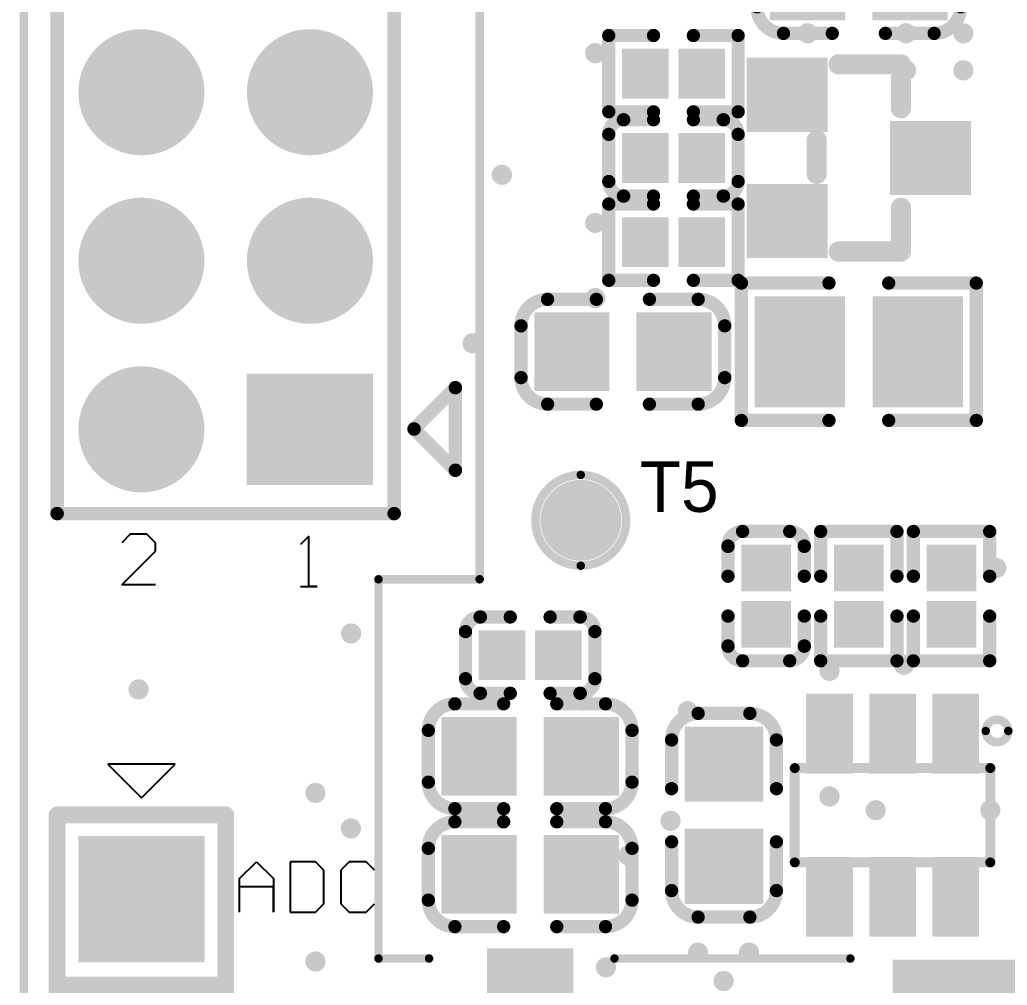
# Model space of a CAD drawing. Header units: millimetres. Extents: x 1205 to 1330, y 770 to 864.
# Drawn here: x 1207.52 to 1222.4, y 791.95 to 806.5 of the extents above; entities that cross this region are included whole.
import ezdxf

# ---------------------------------------------------------------- set-up
doc = ezdxf.new("R2010")
doc.units = ezdxf.units.MM
for name, color, linetype in [('Mechanical1', 6, 'Continuous'), ('PadHoleLayer', 156, 'Continuous'), ('TopOverlay', 2, 'Continuous'), ('TopPaste', 8, 'Continuous'), ('TopSolder', 216, 'Continuous'), ('ViaHoleLayer', 16, 'Continuous')]:
    doc.layers.add(name, color=color, linetype=linetype)

# ---------------------------------------------------------------- blocks, each defined once
blk = doc.blocks.new('HDR_TH_4P_P2_54_V_M_16')
at = {"layer": 'PadHoleLayer', "const_width": 0.55}
for points in [[(-4.085, 0, 1), (-3.535, 0, 1)], [(-1.545, 0, 1), (-0.995, 0, 1)], [(0.995, 0, 1), (1.545, 0, 1)], [(3.535, 0, 1), (4.085, 0, 1)]]:
    blk.add_lwpolyline(points, format="xyb", close=True, dxfattribs=at)
at = {"layer": 'TopOverlay'}
for p, q in [((-5.334, 0), (-5.842, 0.508)), ((-5.842, 0.508), (-5.842, -0.508)), ((-5.842, -0.508), (-5.334, 0))]:
    blk.add_line(p, q, dxfattribs=at)
at = {"layer": 'TopOverlay', "const_width": 0.254}
for points in [[(-5.08, -1.27), (-5.08, 1.27)], [(-2.516, 1.27), (-5.08, 1.27)], [(5.08, 1.27), (-2.516, 1.27)], [(-2.516, -1.27), (-2.516, 1.27)], [(5.08, -1.27), (5.08, 1.27)], [(5.08, -1.27), (-5.08, -1.27)]]:
    blk.add_lwpolyline(points, dxfattribs=at)
at = {"layer": 'TopOverlay', "const_width": 0.127}
for points in [[(-5.144, 1.27, 1), (-5.016, 1.27, 1)], [(-5.144, 1.27, 1), (-5.016, 1.27, 1)], [(-2.58, 1.27, 1), (-2.453, 1.27, 1)], [(-2.58, 1.27, 1), (-2.453, 1.27, 1)], [(-2.58, 1.27, 1), (-2.453, 1.27, 1)], [(5.016, 1.27, 1), (5.144, 1.27, 1)], [(5.016, 1.27, 1), (5.144, 1.27, 1)], [(-5.144, -1.27, 1), (-5.016, -1.27, 1)], [(-5.144, -1.27, 1), (-5.016, -1.27, 1)], [(-2.58, -1.27, 1), (-2.453, -1.27, 1)], [(5.016, -1.27, 1), (5.144, -1.27, 1)], [(5.016, -1.27, 1), (5.144, -1.27, 1)]]:
    blk.add_lwpolyline(points, format="xyb", close=True, dxfattribs=at)
at = {"layer": 'TopSolder', "const_width": 0.952}
for points in [[(-1.746, 0, 1), (-0.794, 0, 1)], [(0.794, 0, 1), (1.746, 0, 1)], [(3.334, 0, 1), (4.286, 0, 1)]]:
    blk.add_lwpolyline(points, format="xyb", close=True, dxfattribs=at)
at = {"layer": 'TopSolder'}
blk.add_solid([(-4.762, -0.952), (-2.858, -0.952), (-4.762, 0.952), (-2.858, 0.952)], dxfattribs=at)
blk = doc.blocks.new('0603_C_149')
at = {"layer": 'TopOverlay', "const_width": 0.2}
for points in [[(-1.535, 0.39, -0.414213), (-1.135, 0.79)], [(1.135, 0.79, -0.414213), (1.535, 0.39)], [(-1.135, -0.79, -0.414213), (-1.535, -0.39)], [(1.535, -0.39, -0.414213), (1.135, -0.79)]]:
    blk.add_lwpolyline(points, format="xyb", dxfattribs=at)
for points in [[(-1.135, 0.79), (-0.4, 0.79)], [(0.4, 0.79), (1.135, 0.79)], [(-1.535, -0.39), (-1.535, 0.39)], [(1.535, -0.39), (1.535, 0.39)], [(-1.135, -0.79), (-0.4, -0.79)], [(0.4, -0.79), (1.135, -0.79)]]:
    blk.add_lwpolyline(points, dxfattribs=at)
at = {"layer": 'TopOverlay', "const_width": 0.1}
for points in [[(-1.185, 0.79, 1), (-1.085, 0.79, 1)], [(-1.185, 0.79, 1), (-1.085, 0.79, 1)], [(-0.45, 0.79, 1), (-0.35, 0.79, 1)], [(0.35, 0.79, 1), (0.45, 0.79, 1)], [(1.085, 0.79, 1), (1.185, 0.79, 1)], [(1.085, 0.79, 1), (1.185, 0.79, 1)], [(-1.585, 0.39, 1), (-1.485, 0.39, 1)], [(-1.585, 0.39, 1), (-1.485, 0.39, 1)], [(1.485, 0.39, 1), (1.585, 0.39, 1)], [(1.485, 0.39, 1), (1.585, 0.39, 1)], [(-1.585, -0.39, 1), (-1.485, -0.39, 1)], [(-1.585, -0.39, 1), (-1.485, -0.39, 1)], [(1.485, -0.39, 1), (1.585, -0.39, 1)], [(1.485, -0.39, 1), (1.585, -0.39, 1)], [(-1.185, -0.79, 1), (-1.085, -0.79, 1)], [(-1.185, -0.79, 1), (-1.085, -0.79, 1)], [(-0.45, -0.79, 1), (-0.35, -0.79, 1)], [(0.35, -0.79, 1), (0.45, -0.79, 1)], [(1.085, -0.79, 1), (1.185, -0.79, 1)], [(1.085, -0.79, 1), (1.185, -0.79, 1)]]:
    blk.add_lwpolyline(points, format="xyb", close=True, dxfattribs=at)
at = {"layer": 'TopPaste'}
for points in [[(-1.235, -0.49), (-0.305, -0.49), (-1.235, 0.49), (-0.305, 0.49)], [(0.305, -0.49), (1.235, -0.49), (0.305, 0.49), (1.235, 0.49)]]:
    blk.add_solid(points, dxfattribs=at)
at = {"layer": 'TopSolder'}
for points in [[(-1.337, -0.592), (-0.203, -0.592), (-1.337, 0.592), (-0.203, 0.592)], [(0.203, -0.592), (1.337, -0.592), (0.203, 0.592), (1.337, 0.592)]]:
    blk.add_solid(points, dxfattribs=at)
blk = doc.blocks.new('0402_C_150')
at = {"layer": 'TopOverlay', "const_width": 0.2}
for points in [[(-0.975, 0.355, -0.414214), (-0.755, 0.575)], [(0.755, 0.575, -0.414214), (0.975, 0.355)], [(-0.755, -0.575, -0.414214), (-0.975, -0.355)], [(0.975, -0.355, -0.414214), (0.755, -0.575)]]:
    blk.add_lwpolyline(points, format="xyb", dxfattribs=at)
at = {"layer": 'TopOverlay', "const_width": 0.1}
for points in [[(-0.805, 0.575, 1), (-0.705, 0.575, 1)], [(-0.8, 0.575, 1), (-0.7, 0.575, 1)], [(-0.35, 0.575, 1), (-0.25, 0.575, 1)], [(0.25, 0.575, 1), (0.35, 0.575, 1)], [(0.7, 0.575, 1), (0.8, 0.575, 1)], [(0.705, 0.575, 1), (0.805, 0.575, 1)], [(-1.025, 0.355, 1), (-0.925, 0.355, 1)], [(-1.025, 0.355, 1), (-0.925, 0.355, 1)], [(0.925, 0.355, 1), (1.025, 0.355, 1)], [(0.925, 0.355, 1), (1.025, 0.355, 1)], [(-1.025, -0.355, 1), (-0.925, -0.355, 1)], [(-1.025, -0.355, 1), (-0.925, -0.355, 1)], [(0.925, -0.355, 1), (1.025, -0.355, 1)], [(0.925, -0.355, 1), (1.025, -0.355, 1)], [(-0.805, -0.575, 1), (-0.705, -0.575, 1)], [(-0.8, -0.575, 1), (-0.7, -0.575, 1)], [(-0.35, -0.575, 1), (-0.25, -0.575, 1)], [(0.25, -0.575, 1), (0.35, -0.575, 1)], [(0.7, -0.575, 1), (0.8, -0.575, 1)], [(0.705, -0.575, 1), (0.805, -0.575, 1)]]:
    blk.add_lwpolyline(points, format="xyb", close=True, dxfattribs=at)
at = {"layer": 'TopOverlay', "const_width": 0.2}
for points in [[(-0.3, 0.575), (-0.75, 0.575)], [(0.75, 0.575), (0.3, 0.575)], [(-0.975, 0.355), (-0.975, -0.355)], [(0.975, 0.355), (0.975, -0.355)], [(-0.3, -0.575), (-0.75, -0.575)], [(0.75, -0.575), (0.3, -0.575)]]:
    blk.add_lwpolyline(points, dxfattribs=at)
at = {"layer": 'TopPaste'}
for points in [[(-0.725, -0.325), (-0.125, -0.325), (-0.725, 0.325), (-0.125, 0.325)], [(0.125, -0.325), (0.725, -0.325), (0.125, 0.325), (0.725, 0.325)]]:
    blk.add_solid(points, dxfattribs=at)
at = {"layer": 'TopSolder'}
for points in [[(-0.776, -0.376), (-0.074, -0.376), (-0.776, 0.376), (-0.074, 0.376)], [(0.074, -0.376), (0.776, -0.376), (0.074, 0.376), (0.776, 0.376)]]:
    blk.add_solid(points, dxfattribs=at)
blk = doc.blocks.new('0603_C_151')
at = {"layer": 'TopOverlay', "const_width": 0.2}
for points in [[(-1.535, 0.39, -0.414213), (-1.135, 0.79)], [(1.135, 0.79, -0.414213), (1.535, 0.39)], [(-1.135, -0.79, -0.414213), (-1.535, -0.39)], [(1.535, -0.39, -0.414213), (1.135, -0.79)]]:
    blk.add_lwpolyline(points, format="xyb", dxfattribs=at)
for points in [[(-1.135, 0.79), (-0.4, 0.79)], [(0.4, 0.79), (1.135, 0.79)], [(-1.535, -0.39), (-1.535, 0.39)], [(1.535, -0.39), (1.535, 0.39)], [(-1.135, -0.79), (-0.4, -0.79)], [(0.4, -0.79), (1.135, -0.79)]]:
    blk.add_lwpolyline(points, dxfattribs=at)
at = {"layer": 'TopOverlay', "const_width": 0.1}
for points in [[(-1.185, 0.79, 1), (-1.085, 0.79, 1)], [(-1.185, 0.79, 1), (-1.085, 0.79, 1)], [(-0.45, 0.79, 1), (-0.35, 0.79, 1)], [(0.35, 0.79, 1), (0.45, 0.79, 1)], [(1.085, 0.79, 1), (1.185, 0.79, 1)], [(1.085, 0.79, 1), (1.185, 0.79, 1)], [(-1.585, 0.39, 1), (-1.485, 0.39, 1)], [(-1.585, 0.39, 1), (-1.485, 0.39, 1)], [(1.485, 0.39, 1), (1.585, 0.39, 1)], [(1.485, 0.39, 1), (1.585, 0.39, 1)], [(-1.585, -0.39, 1), (-1.485, -0.39, 1)], [(-1.585, -0.39, 1), (-1.485, -0.39, 1)], [(1.485, -0.39, 1), (1.585, -0.39, 1)], [(1.485, -0.39, 1), (1.585, -0.39, 1)], [(-1.185, -0.79, 1), (-1.085, -0.79, 1)], [(-1.185, -0.79, 1), (-1.085, -0.79, 1)], [(-0.45, -0.79, 1), (-0.35, -0.79, 1)], [(0.35, -0.79, 1), (0.45, -0.79, 1)], [(1.085, -0.79, 1), (1.185, -0.79, 1)], [(1.085, -0.79, 1), (1.185, -0.79, 1)]]:
    blk.add_lwpolyline(points, format="xyb", close=True, dxfattribs=at)
at = {"layer": 'TopPaste'}
for points in [[(-1.235, -0.49), (-0.305, -0.49), (-1.235, 0.49), (-0.305, 0.49)], [(0.305, -0.49), (1.235, -0.49), (0.305, 0.49), (1.235, 0.49)]]:
    blk.add_solid(points, dxfattribs=at)
at = {"layer": 'TopSolder'}
for points in [[(-1.337, -0.592), (-0.203, -0.592), (-1.337, 0.592), (-0.203, 0.592)], [(0.203, -0.592), (1.337, -0.592), (0.203, 0.592), (1.337, 0.592)]]:
    blk.add_solid(points, dxfattribs=at)
blk = doc.blocks.new('0603_C_154')
at = {"layer": 'TopOverlay', "const_width": 0.2}
for points in [[(-1.535, 0.39, -0.414213), (-1.135, 0.79)], [(1.135, 0.79, -0.414213), (1.535, 0.39)], [(-1.135, -0.79, -0.414213), (-1.535, -0.39)], [(1.535, -0.39, -0.414213), (1.135, -0.79)]]:
    blk.add_lwpolyline(points, format="xyb", dxfattribs=at)
for points in [[(-0.4, 0.79), (-1.135, 0.79)], [(1.135, 0.79), (0.4, 0.79)], [(-1.535, -0.39), (-1.535, 0.39)], [(1.535, -0.39), (1.535, 0.39)], [(-0.4, -0.79), (-1.135, -0.79)], [(1.135, -0.79), (0.4, -0.79)]]:
    blk.add_lwpolyline(points, dxfattribs=at)
at = {"layer": 'TopOverlay', "const_width": 0.1}
for points in [[(-1.185, 0.79, 1), (-1.085, 0.79, 1)], [(-1.185, 0.79, 1), (-1.085, 0.79, 1)], [(-0.45, 0.79, 1), (-0.35, 0.79, 1)], [(0.35, 0.79, 1), (0.45, 0.79, 1)], [(1.085, 0.79, 1), (1.185, 0.79, 1)], [(1.085, 0.79, 1), (1.185, 0.79, 1)], [(-1.585, 0.39, 1), (-1.485, 0.39, 1)], [(-1.585, 0.39, 1), (-1.485, 0.39, 1)], [(1.485, 0.39, 1), (1.585, 0.39, 1)], [(1.485, 0.39, 1), (1.585, 0.39, 1)], [(-1.585, -0.39, 1), (-1.485, -0.39, 1)], [(-1.585, -0.39, 1), (-1.485, -0.39, 1)], [(1.485, -0.39, 1), (1.585, -0.39, 1)], [(1.485, -0.39, 1), (1.585, -0.39, 1)], [(-1.185, -0.79, 1), (-1.085, -0.79, 1)], [(-1.185, -0.79, 1), (-1.085, -0.79, 1)], [(-0.45, -0.79, 1), (-0.35, -0.79, 1)], [(0.35, -0.79, 1), (0.45, -0.79, 1)], [(1.085, -0.79, 1), (1.185, -0.79, 1)], [(1.085, -0.79, 1), (1.185, -0.79, 1)]]:
    blk.add_lwpolyline(points, format="xyb", close=True, dxfattribs=at)
at = {"layer": 'TopPaste'}
for points in [[(-1.235, -0.49), (-0.305, -0.49), (-1.235, 0.49), (-0.305, 0.49)], [(0.305, -0.49), (1.235, -0.49), (0.305, 0.49), (1.235, 0.49)]]:
    blk.add_solid(points, dxfattribs=at)
at = {"layer": 'TopSolder'}
for points in [[(-1.337, -0.592), (-0.203, -0.592), (-1.337, 0.592), (-0.203, 0.592)], [(0.203, -0.592), (1.337, -0.592), (0.203, 0.592), (1.337, 0.592)]]:
    blk.add_solid(points, dxfattribs=at)
blk = doc.blocks.new('0402_C_155')
at = {"layer": 'TopOverlay', "const_width": 0.2}
for points in [[(-0.975, 0.355, -0.414214), (-0.755, 0.575)], [(0.755, 0.575, -0.414214), (0.975, 0.355)], [(-0.755, -0.575, -0.414214), (-0.975, -0.355)], [(0.975, -0.355, -0.414214), (0.755, -0.575)]]:
    blk.add_lwpolyline(points, format="xyb", dxfattribs=at)
at = {"layer": 'TopOverlay', "const_width": 0.1}
for points in [[(-0.805, 0.575, 1), (-0.705, 0.575, 1)], [(-0.8, 0.575, 1), (-0.7, 0.575, 1)], [(-0.35, 0.575, 1), (-0.25, 0.575, 1)], [(0.25, 0.575, 1), (0.35, 0.575, 1)], [(0.7, 0.575, 1), (0.8, 0.575, 1)], [(0.705, 0.575, 1), (0.805, 0.575, 1)], [(-1.025, 0.355, 1), (-0.925, 0.355, 1)], [(-1.025, 0.355, 1), (-0.925, 0.355, 1)], [(0.925, 0.355, 1), (1.025, 0.355, 1)], [(0.925, 0.355, 1), (1.025, 0.355, 1)], [(-1.025, -0.355, 1), (-0.925, -0.355, 1)], [(-1.025, -0.355, 1), (-0.925, -0.355, 1)], [(0.925, -0.355, 1), (1.025, -0.355, 1)], [(0.925, -0.355, 1), (1.025, -0.355, 1)], [(-0.805, -0.575, 1), (-0.705, -0.575, 1)], [(-0.8, -0.575, 1), (-0.7, -0.575, 1)], [(-0.35, -0.575, 1), (-0.25, -0.575, 1)], [(0.25, -0.575, 1), (0.35, -0.575, 1)], [(0.7, -0.575, 1), (0.8, -0.575, 1)], [(0.705, -0.575, 1), (0.805, -0.575, 1)]]:
    blk.add_lwpolyline(points, format="xyb", close=True, dxfattribs=at)
at = {"layer": 'TopOverlay', "const_width": 0.2}
for points in [[(-0.75, 0.575), (-0.3, 0.575)], [(0.3, 0.575), (0.75, 0.575)], [(-0.975, 0.355), (-0.975, -0.355)], [(0.975, 0.355), (0.975, -0.355)], [(-0.3, -0.575), (-0.75, -0.575)], [(0.3, -0.575), (0.75, -0.575)]]:
    blk.add_lwpolyline(points, dxfattribs=at)
at = {"layer": 'TopPaste'}
for points in [[(-0.725, -0.325), (-0.125, -0.325), (-0.725, 0.325), (-0.125, 0.325)], [(0.125, -0.325), (0.725, -0.325), (0.125, 0.325), (0.725, 0.325)]]:
    blk.add_solid(points, dxfattribs=at)
at = {"layer": 'TopSolder'}
for points in [[(-0.776, -0.376), (-0.074, -0.376), (-0.776, 0.376), (-0.074, 0.376)], [(0.074, -0.376), (0.776, -0.376), (0.074, 0.376), (0.776, 0.376)]]:
    blk.add_solid(points, dxfattribs=at)
blk = doc.blocks.new('SMD_D6_3_L7_7___156')
at = {"layer": 'TopOverlay'}
for p, q in [((-2.607, -0.858), (-2.805, -0.858)), ((-2.805, -0.858), (-2.805, -2.178)), ((-2.607, -2.178), (-2.607, -0.858)), ((-2.31, -1.419), (-3.102, -1.419)), ((-3.102, -1.419), (-3.102, -1.617)), ((-2.31, -1.617), (-2.31, -1.419)), ((2.31, -1.419), (3.102, -1.419)), ((2.31, -1.617), (2.31, -1.419)), ((3.102, -1.419), (3.102, -1.617)), ((-3.102, -1.617), (-2.31, -1.617)), ((3.102, -1.617), (2.31, -1.617)), ((-2.805, -2.178), (-2.607, -2.178))]:
    blk.add_line(p, q, dxfattribs=at)
at = {"layer": 'TopOverlay', "const_width": 0.152}
for points in [[(-1.98, 3.376), (-3.376, 1.98)], [(-1.98, 3.376), (3.376, 3.376)], [(3.376, 3.376), (3.369, 0.708)], [(-3.376, 1.98), (-3.376, 0.686)], [(-3.362, -0.686), (-3.376, -1.981)], [(3.356, -0.739), (3.376, -3.376)], [(-3.376, -1.981), (-1.981, -3.376)], [(-1.981, -3.376), (3.376, -3.376)]]:
    blk.add_lwpolyline(points, dxfattribs=at)
at = {"layer": 'TopOverlay', "const_width": 0.0762}
for points in [[(-2.018, 3.376, 1), (-1.942, 3.376, 1)], [(-2.018, 3.376, 1), (-1.942, 3.376, 1)], [(3.338, 3.376, 1), (3.414, 3.376, 1)], [(3.338, 3.376, 1), (3.414, 3.376, 1)], [(-3.414, 1.98, 1), (-3.338, 1.98, 1)], [(-3.414, 1.98, 1), (-3.338, 1.98, 1)], [(-3.414, 0.686, 1), (-3.338, 0.686, 1)], [(3.331, 0.708, 1), (3.408, 0.708, 1)], [(-3.4, -0.686, 1), (-3.324, -0.686, 1)], [(3.317, -0.739, 1), (3.394, -0.739, 1)], [(-3.414, -1.981, 1), (-3.338, -1.981, 1)], [(-3.414, -1.981, 1), (-3.338, -1.981, 1)], [(-2.019, -3.376, 1), (-1.943, -3.376, 1)], [(-2.019, -3.376, 1), (-1.943, -3.376, 1)], [(3.338, -3.376, 1), (3.414, -3.376, 1)], [(3.338, -3.376, 1), (3.414, -3.376, 1)]]:
    blk.add_lwpolyline(points, format="xyb", close=True, dxfattribs=at)
at = {"layer": 'TopPaste'}
for points in [[(-4.42, -0.6), (-0.92, -0.6), (-4.42, 0.6), (-0.92, 0.6)], [(0.92, -0.6), (4.42, -0.6), (0.92, 0.6), (4.42, 0.6)]]:
    blk.add_solid(points, dxfattribs=at)
at = {"layer": 'TopSolder'}
for points in [[(-4.471, -0.651), (-0.869, -0.651), (-4.471, 0.651), (-0.869, 0.651)], [(0.869, -0.651), (4.471, -0.651), (0.869, 0.651), (4.471, 0.651)]]:
    blk.add_solid(points, dxfattribs=at)
blk = doc.blocks.new('0603_C_157')
at = {"layer": 'TopOverlay', "const_width": 0.2}
for points in [[(-1.535, 0.39, -0.414213), (-1.135, 0.79)], [(1.135, 0.79, -0.414213), (1.535, 0.39)], [(-1.135, -0.79, -0.414213), (-1.535, -0.39)], [(1.535, -0.39, -0.414213), (1.135, -0.79)]]:
    blk.add_lwpolyline(points, format="xyb", dxfattribs=at)
for points in [[(-0.4, 0.79), (-1.135, 0.79)], [(1.135, 0.79), (0.4, 0.79)], [(-1.535, 0.39), (-1.535, -0.39)], [(1.535, 0.39), (1.535, -0.39)], [(-0.4, -0.79), (-1.135, -0.79)], [(1.135, -0.79), (0.4, -0.79)]]:
    blk.add_lwpolyline(points, dxfattribs=at)
at = {"layer": 'TopOverlay', "const_width": 0.1}
for points in [[(-1.185, 0.79, 1), (-1.085, 0.79, 1)], [(-1.185, 0.79, 1), (-1.085, 0.79, 1)], [(-0.45, 0.79, 1), (-0.35, 0.79, 1)], [(0.35, 0.79, 1), (0.45, 0.79, 1)], [(1.085, 0.79, 1), (1.185, 0.79, 1)], [(1.085, 0.79, 1), (1.185, 0.79, 1)], [(-1.585, 0.39, 1), (-1.485, 0.39, 1)], [(-1.585, 0.39, 1), (-1.485, 0.39, 1)], [(1.485, 0.39, 1), (1.585, 0.39, 1)], [(1.485, 0.39, 1), (1.585, 0.39, 1)], [(-1.585, -0.39, 1), (-1.485, -0.39, 1)], [(-1.585, -0.39, 1), (-1.485, -0.39, 1)], [(1.485, -0.39, 1), (1.585, -0.39, 1)], [(1.485, -0.39, 1), (1.585, -0.39, 1)], [(-1.185, -0.79, 1), (-1.085, -0.79, 1)], [(-1.185, -0.79, 1), (-1.085, -0.79, 1)], [(-0.45, -0.79, 1), (-0.35, -0.79, 1)], [(0.35, -0.79, 1), (0.45, -0.79, 1)], [(1.085, -0.79, 1), (1.185, -0.79, 1)], [(1.085, -0.79, 1), (1.185, -0.79, 1)]]:
    blk.add_lwpolyline(points, format="xyb", close=True, dxfattribs=at)
at = {"layer": 'TopPaste'}
for points in [[(-1.235, -0.49), (-0.305, -0.49), (-1.235, 0.49), (-0.305, 0.49)], [(0.305, -0.49), (1.235, -0.49), (0.305, 0.49), (1.235, 0.49)]]:
    blk.add_solid(points, dxfattribs=at)
at = {"layer": 'TopSolder'}
for points in [[(-1.337, -0.592), (-0.203, -0.592), (-1.337, 0.592), (-0.203, 0.592)], [(0.203, -0.592), (1.337, -0.592), (0.203, 0.592), (1.337, 0.592)]]:
    blk.add_solid(points, dxfattribs=at)
blk = doc.blocks.new('0603_C_158')
at = {"layer": 'TopOverlay', "const_width": 0.2}
for points in [[(-1.535, 0.39, -0.414213), (-1.135, 0.79)], [(1.135, 0.79, -0.414213), (1.535, 0.39)], [(-1.135, -0.79, -0.414213), (-1.535, -0.39)], [(1.535, -0.39, -0.414213), (1.135, -0.79)]]:
    blk.add_lwpolyline(points, format="xyb", dxfattribs=at)
for points in [[(-0.4, 0.79), (-1.135, 0.79)], [(1.135, 0.79), (0.4, 0.79)], [(-1.535, 0.39), (-1.535, -0.39)], [(1.535, 0.39), (1.535, -0.39)], [(-0.4, -0.79), (-1.135, -0.79)], [(1.135, -0.79), (0.4, -0.79)]]:
    blk.add_lwpolyline(points, dxfattribs=at)
at = {"layer": 'TopOverlay', "const_width": 0.1}
for points in [[(-1.185, 0.79, 1), (-1.085, 0.79, 1)], [(-1.185, 0.79, 1), (-1.085, 0.79, 1)], [(-0.45, 0.79, 1), (-0.35, 0.79, 1)], [(0.35, 0.79, 1), (0.45, 0.79, 1)], [(1.085, 0.79, 1), (1.185, 0.79, 1)], [(1.085, 0.79, 1), (1.185, 0.79, 1)], [(-1.585, 0.39, 1), (-1.485, 0.39, 1)], [(-1.585, 0.39, 1), (-1.485, 0.39, 1)], [(1.485, 0.39, 1), (1.585, 0.39, 1)], [(1.485, 0.39, 1), (1.585, 0.39, 1)], [(-1.585, -0.39, 1), (-1.485, -0.39, 1)], [(-1.585, -0.39, 1), (-1.485, -0.39, 1)], [(1.485, -0.39, 1), (1.585, -0.39, 1)], [(1.485, -0.39, 1), (1.585, -0.39, 1)], [(-1.185, -0.79, 1), (-1.085, -0.79, 1)], [(-1.185, -0.79, 1), (-1.085, -0.79, 1)], [(-0.45, -0.79, 1), (-0.35, -0.79, 1)], [(0.35, -0.79, 1), (0.45, -0.79, 1)], [(1.085, -0.79, 1), (1.185, -0.79, 1)], [(1.085, -0.79, 1), (1.185, -0.79, 1)]]:
    blk.add_lwpolyline(points, format="xyb", close=True, dxfattribs=at)
at = {"layer": 'TopPaste'}
for points in [[(-1.235, -0.49), (-0.305, -0.49), (-1.235, 0.49), (-0.305, 0.49)], [(0.305, -0.49), (1.235, -0.49), (0.305, 0.49), (1.235, 0.49)]]:
    blk.add_solid(points, dxfattribs=at)
at = {"layer": 'TopSolder'}
for points in [[(-1.337, -0.592), (-0.203, -0.592), (-1.337, 0.592), (-0.203, 0.592)], [(0.203, -0.592), (1.337, -0.592), (0.203, 0.592), (1.337, 0.592)]]:
    blk.add_solid(points, dxfattribs=at)
blk = doc.blocks.new('0402_C_159')
at = {"layer": 'TopOverlay', "const_width": 0.2}
for points in [[(-0.975, 0.355, -0.414214), (-0.755, 0.575)], [(0.755, 0.575, -0.414214), (0.975, 0.355)], [(-0.755, -0.575, -0.414214), (-0.975, -0.355)], [(0.975, -0.355, -0.414214), (0.755, -0.575)]]:
    blk.add_lwpolyline(points, format="xyb", dxfattribs=at)
at = {"layer": 'TopOverlay', "const_width": 0.1}
for points in [[(-0.805, 0.575, 1), (-0.705, 0.575, 1)], [(-0.8, 0.575, 1), (-0.7, 0.575, 1)], [(-0.35, 0.575, 1), (-0.25, 0.575, 1)], [(0.25, 0.575, 1), (0.35, 0.575, 1)], [(0.7, 0.575, 1), (0.8, 0.575, 1)], [(0.705, 0.575, 1), (0.805, 0.575, 1)], [(-1.025, 0.355, 1), (-0.925, 0.355, 1)], [(-1.025, 0.355, 1), (-0.925, 0.355, 1)], [(0.925, 0.355, 1), (1.025, 0.355, 1)], [(0.925, 0.355, 1), (1.025, 0.355, 1)], [(-1.025, -0.355, 1), (-0.925, -0.355, 1)], [(-1.025, -0.355, 1), (-0.925, -0.355, 1)], [(0.925, -0.355, 1), (1.025, -0.355, 1)], [(0.925, -0.355, 1), (1.025, -0.355, 1)], [(-0.805, -0.575, 1), (-0.705, -0.575, 1)], [(-0.8, -0.575, 1), (-0.7, -0.575, 1)], [(-0.35, -0.575, 1), (-0.25, -0.575, 1)], [(0.25, -0.575, 1), (0.35, -0.575, 1)], [(0.7, -0.575, 1), (0.8, -0.575, 1)], [(0.705, -0.575, 1), (0.805, -0.575, 1)]]:
    blk.add_lwpolyline(points, format="xyb", close=True, dxfattribs=at)
at = {"layer": 'TopOverlay', "const_width": 0.2}
for points in [[(-0.3, 0.575), (-0.75, 0.575)], [(0.75, 0.575), (0.3, 0.575)], [(-0.975, 0.355), (-0.975, -0.355)], [(0.975, 0.355), (0.975, -0.355)], [(-0.3, -0.575), (-0.75, -0.575)], [(0.75, -0.575), (0.3, -0.575)]]:
    blk.add_lwpolyline(points, dxfattribs=at)
at = {"layer": 'TopPaste'}
for points in [[(-0.725, -0.325), (-0.125, -0.325), (-0.725, 0.325), (-0.125, 0.325)], [(0.125, -0.325), (0.725, -0.325), (0.125, 0.325), (0.725, 0.325)]]:
    blk.add_solid(points, dxfattribs=at)
at = {"layer": 'TopSolder'}
for points in [[(-0.776, -0.376), (-0.074, -0.376), (-0.776, 0.376), (-0.074, 0.376)], [(0.074, -0.376), (0.776, -0.376), (0.074, 0.376), (0.776, 0.376)]]:
    blk.add_solid(points, dxfattribs=at)
blk = doc.blocks.new('IND_SMD_L7_0_W6_6_342')
at = {"layer": 'TopOverlay', "const_width": 0.254}
for points in [[(-3.5, 2.081), (-3.5, 3.3)], [(3.48, 3.3), (-3.5, 3.3)], [(3.5, 3.28), (3.48, 3.3)], [(3.5, 2.081), (3.5, 3.3)], [(-3.5, -3.3), (-3.5, -2.081)], [(3.5, -3.3), (3.5, -2.081)], [(-3.49, -3.3), (-3.5, -3.3)], [(3.5, -3.3), (-3.49, -3.3)]]:
    blk.add_lwpolyline(points, dxfattribs=at)
at = {"layer": 'TopOverlay', "const_width": 0.127}
for points in [[(-3.563, 3.3, 1), (-3.436, 3.3, 1)], [(-3.563, 3.3, 1), (-3.436, 3.3, 1)], [(3.417, 3.3, 1), (3.544, 3.3, 1)], [(3.417, 3.3, 1), (3.544, 3.3, 1)], [(3.436, 3.3, 1), (3.563, 3.3, 1)], [(3.436, 3.28, 1), (3.563, 3.28, 1)], [(-3.563, 2.081, 1), (-3.436, 2.081, 1)], [(3.436, 2.081, 1), (3.563, 2.081, 1)], [(-3.563, -2.081, 1), (-3.436, -2.081, 1)], [(3.436, -2.081, 1), (3.563, -2.081, 1)], [(-3.563, -3.3, 1), (-3.436, -3.3, 1)], [(-3.563, -3.3, 1), (-3.436, -3.3, 1)], [(-3.553, -3.3, 1), (-3.426, -3.3, 1)], [(-3.553, -3.3, 1), (-3.426, -3.3, 1)], [(3.436, -3.3, 1), (3.563, -3.3, 1)], [(3.436, -3.3, 1), (3.563, -3.3, 1)]]:
    blk.add_lwpolyline(points, format="xyb", close=True, dxfattribs=at)
at = {"layer": 'TopPaste'}
for points in [[(-4.2, -1.6), (-1.8, -1.6), (-4.2, 1.6), (-1.8, 1.6)], [(1.8, -1.6), (4.2, -1.6), (1.8, 1.6), (4.2, 1.6)]]:
    blk.add_solid(points, dxfattribs=at)
at = {"layer": 'TopSolder'}
for points in [[(-4.301, -1.702), (-1.698, -1.702), (-4.301, 1.702), (-1.698, 1.702)], [(1.698, -1.702), (4.302, -1.702), (1.698, 1.702), (4.302, 1.702)]]:
    blk.add_solid(points, dxfattribs=at)
blk = doc.blocks.new('HDR_TH_40P_P2_54_V_M_R2_C20_S2_54_353')
at = {"layer": 'PadHoleLayer', "const_width": 0.55}
for points in [[(-24.405, 1.27, 1), (-23.855, 1.27, 1)], [(-21.865, 1.27, 1), (-21.315, 1.27, 1)], [(-19.325, 1.27, 1), (-18.775, 1.27, 1)], [(-24.405, -1.27, 1), (-23.855, -1.27, 1)], [(-21.865, -1.27, 1), (-21.315, -1.27, 1)], [(-19.325, -1.27, 1), (-18.775, -1.27, 1)]]:
    blk.add_lwpolyline(points, format="xyb", close=True, dxfattribs=at)
at = {"layer": 'TopOverlay', "const_width": 0.203}
for points in [[(-25.4, 2.54), (25.4, 2.54)], [(-25.4, 2.54), (-25.4, -2.54)], [(-25.4, -2.54), (25.4, -2.54)]]:
    blk.add_lwpolyline(points, dxfattribs=at)
at = {"layer": 'TopOverlay', "const_width": 0.102}
for points in [[(-25.451, 2.54, 1), (-25.349, 2.54, 1)], [(-25.451, 2.54, 1), (-25.349, 2.54, 1)], [(-25.451, -2.54, 1), (-25.349, -2.54, 1)], [(-25.451, -2.54, 1), (-25.349, -2.54, 1)]]:
    blk.add_lwpolyline(points, format="xyb", close=True, dxfattribs=at)
at = {"layer": 'TopSolder', "const_width": 0.951}
for points in [[(-24.605, 1.27, 1), (-23.655, 1.27, 1)], [(-22.065, 1.27, 1), (-21.115, 1.27, 1)], [(-19.525, 1.27, 1), (-18.575, 1.27, 1)], [(-22.065, -1.27, 1), (-21.115, -1.27, 1)], [(-19.525, -1.27, 1), (-18.575, -1.27, 1)]]:
    blk.add_lwpolyline(points, format="xyb", close=True, dxfattribs=at)
at = {"layer": 'TopSolder'}
blk.add_solid([(-24.968, -2.221), (-23.292, -2.221), (-24.968, -0.319), (-23.292, -0.319)], dxfattribs=at)
blk = doc.blocks.new('SOT_23_355')
at = {"layer": 'TopOverlay', "const_width": 0.305}
for points in [[(-0.305, 1.41), (0.635, 1.41)], [(0.635, 0.749), (0.635, 1.41)], [(-0.635, -0.241), (-0.635, 0.267)], [(0.635, -1.41), (0.635, -0.749)], [(-0.305, -1.41), (0.635, -1.41)]]:
    blk.add_lwpolyline(points, dxfattribs=at)
at = {"layer": 'TopOverlay', "const_width": 0.152}
for points in [[(-0.381, 1.41, 1), (-0.229, 1.41, 1)], [(0.559, 1.41, 1), (0.711, 1.41, 1)], [(0.559, 1.41, 1), (0.711, 1.41, 1)], [(0.559, 0.749, 1), (0.711, 0.749, 1)], [(-0.711, 0.267, 1), (-0.559, 0.267, 1)], [(-0.711, -0.241, 1), (-0.559, -0.241, 1)], [(0.559, -0.749, 1), (0.711, -0.749, 1)], [(-0.381, -1.41, 1), (-0.229, -1.41, 1)], [(0.559, -1.41, 1), (0.711, -1.41, 1)], [(0.559, -1.41, 1), (0.711, -1.41, 1)]]:
    blk.add_lwpolyline(points, format="xyb", close=True, dxfattribs=at)
at = {"layer": 'TopPaste'}
for points in [[(-1.587, 1.407), (-1.587, 0.493), (-0.572, 1.407), (-0.572, 0.493)], [(0.572, 0.457), (0.572, -0.457), (1.587, 0.457), (1.587, -0.457)], [(-1.587, -0.493), (-1.587, -1.407), (-0.572, -0.493), (-0.572, -1.407)]]:
    blk.add_solid(points, dxfattribs=at)
at = {"layer": 'TopSolder'}
for points in [[(-1.689, 1.509), (-1.689, 0.391), (-0.47, 1.509), (-0.47, 0.391)], [(0.47, 0.559), (0.47, -0.559), (1.689, 0.559), (1.689, -0.559)], [(-1.689, -0.391), (-1.689, -1.509), (-0.47, -0.391), (-0.47, -1.509)]]:
    blk.add_solid(points, dxfattribs=at)
blk = doc.blocks.new('0805_R_498')
at = {"layer": 'TopOverlay', "const_width": 0.2}
for points in [[(-1.77, -1.035), (-1.77, 1.035)], [(-1.77, 1.035), (-0.45, 1.035)], [(0.45, 1.035), (1.77, 1.035)], [(1.77, -1.035), (1.77, 1.035)], [(-1.77, -1.035), (-0.45, -1.035)], [(0.45, -1.035), (1.77, -1.035)]]:
    blk.add_lwpolyline(points, dxfattribs=at)
at = {"layer": 'TopOverlay', "const_width": 0.1}
for points in [[(-1.82, 1.035, 1), (-1.72, 1.035, 1)], [(-1.82, 1.035, 1), (-1.72, 1.035, 1)], [(-0.5, 1.035, 1), (-0.4, 1.035, 1)], [(0.4, 1.035, 1), (0.5, 1.035, 1)], [(1.72, 1.035, 1), (1.82, 1.035, 1)], [(1.72, 1.035, 1), (1.82, 1.035, 1)], [(-1.82, -1.035, 1), (-1.72, -1.035, 1)], [(-1.82, -1.035, 1), (-1.72, -1.035, 1)], [(-0.5, -1.035, 1), (-0.4, -1.035, 1)], [(0.4, -1.035, 1), (0.5, -1.035, 1)], [(1.72, -1.035, 1), (1.82, -1.035, 1)], [(1.72, -1.035, 1), (1.82, -1.035, 1)]]:
    blk.add_lwpolyline(points, format="xyb", close=True, dxfattribs=at)
at = {"layer": 'TopPaste'}
for points in [[(-1.47, -0.735), (-0.31, -0.735), (-1.47, 0.735), (-0.31, 0.735)], [(0.31, -0.735), (1.47, -0.735), (0.31, 0.735), (1.47, 0.735)]]:
    blk.add_solid(points, dxfattribs=at)
at = {"layer": 'TopSolder'}
for points in [[(-1.572, -0.837), (-0.208, -0.837), (-1.572, 0.837), (-0.208, 0.837)], [(0.208, -0.837), (1.572, -0.837), (0.208, 0.837), (1.572, 0.837)]]:
    blk.add_solid(points, dxfattribs=at)
blk = doc.blocks.new('0402_R_499')
at = {"layer": 'TopOverlay', "const_width": 0.2}
for points in [[(-0.975, 0.575), (-0.975, -0.575)], [(-0.3, 0.575), (-0.975, 0.575)], [(0.975, 0.575), (0.3, 0.575)], [(0.975, -0.575), (0.975, 0.575)], [(-0.3, -0.575), (-0.975, -0.575)], [(0.975, -0.575), (0.3, -0.575)]]:
    blk.add_lwpolyline(points, dxfattribs=at)
at = {"layer": 'TopOverlay', "const_width": 0.1}
for points in [[(-1.025, 0.575, 1), (-0.925, 0.575, 1)], [(-1.025, 0.575, 1), (-0.925, 0.575, 1)], [(-0.35, 0.575, 1), (-0.25, 0.575, 1)], [(0.25, 0.575, 1), (0.35, 0.575, 1)], [(0.925, 0.575, 1), (1.025, 0.575, 1)], [(0.925, 0.575, 1), (1.025, 0.575, 1)], [(-1.025, -0.575, 1), (-0.925, -0.575, 1)], [(-1.025, -0.575, 1), (-0.925, -0.575, 1)], [(-0.35, -0.575, 1), (-0.25, -0.575, 1)], [(0.25, -0.575, 1), (0.35, -0.575, 1)], [(0.925, -0.575, 1), (1.025, -0.575, 1)], [(0.925, -0.575, 1), (1.025, -0.575, 1)]]:
    blk.add_lwpolyline(points, format="xyb", close=True, dxfattribs=at)
at = {"layer": 'TopPaste'}
for points in [[(-0.725, -0.325), (-0.125, -0.325), (-0.725, 0.325), (-0.125, 0.325)], [(0.125, -0.325), (0.725, -0.325), (0.125, 0.325), (0.725, 0.325)]]:
    blk.add_solid(points, dxfattribs=at)
at = {"layer": 'TopSolder'}
for points in [[(-0.776, -0.376), (-0.074, -0.376), (-0.776, 0.376), (-0.074, 0.376)], [(0.074, -0.376), (0.776, -0.376), (0.074, 0.376), (0.776, 0.376)]]:
    blk.add_solid(points, dxfattribs=at)
blk = doc.blocks.new('0402_R_501')
at = {"layer": 'TopOverlay', "const_width": 0.2}
for points in [[(-0.975, 0.575), (-0.975, -0.575)], [(-0.975, 0.575), (-0.3, 0.575)], [(0.3, 0.575), (0.975, 0.575)], [(0.975, 0.575), (0.975, -0.575)], [(-0.3, -0.575), (-0.975, -0.575)], [(0.975, -0.575), (0.3, -0.575)]]:
    blk.add_lwpolyline(points, dxfattribs=at)
at = {"layer": 'TopOverlay', "const_width": 0.1}
for points in [[(-1.025, 0.575, 1), (-0.925, 0.575, 1)], [(-1.025, 0.575, 1), (-0.925, 0.575, 1)], [(-0.35, 0.575, 1), (-0.25, 0.575, 1)], [(0.25, 0.575, 1), (0.35, 0.575, 1)], [(0.925, 0.575, 1), (1.025, 0.575, 1)], [(0.925, 0.575, 1), (1.025, 0.575, 1)], [(-1.025, -0.575, 1), (-0.925, -0.575, 1)], [(-1.025, -0.575, 1), (-0.925, -0.575, 1)], [(-0.35, -0.575, 1), (-0.25, -0.575, 1)], [(0.25, -0.575, 1), (0.35, -0.575, 1)], [(0.925, -0.575, 1), (1.025, -0.575, 1)], [(0.925, -0.575, 1), (1.025, -0.575, 1)]]:
    blk.add_lwpolyline(points, format="xyb", close=True, dxfattribs=at)
at = {"layer": 'TopPaste'}
for points in [[(-0.725, -0.325), (-0.125, -0.325), (-0.725, 0.325), (-0.125, 0.325)], [(0.125, -0.325), (0.725, -0.325), (0.125, 0.325), (0.725, 0.325)]]:
    blk.add_solid(points, dxfattribs=at)
at = {"layer": 'TopSolder'}
for points in [[(-0.776, -0.376), (-0.074, -0.376), (-0.776, 0.376), (-0.074, 0.376)], [(0.074, -0.376), (0.776, -0.376), (0.074, 0.376), (0.776, 0.376)]]:
    blk.add_solid(points, dxfattribs=at)
blk = doc.blocks.new('0402_R_502')
at = {"layer": 'TopOverlay', "const_width": 0.2}
for points in [[(-0.975, 0.575), (-0.3, 0.575)], [(-0.975, -0.575), (-0.975, 0.575)], [(0.3, 0.575), (0.975, 0.575)], [(0.975, 0.575), (0.975, -0.575)], [(-0.975, -0.575), (-0.3, -0.575)], [(0.3, -0.575), (0.975, -0.575)]]:
    blk.add_lwpolyline(points, dxfattribs=at)
at = {"layer": 'TopOverlay', "const_width": 0.1}
for points in [[(-1.025, 0.575, 1), (-0.925, 0.575, 1)], [(-1.025, 0.575, 1), (-0.925, 0.575, 1)], [(-0.35, 0.575, 1), (-0.25, 0.575, 1)], [(0.25, 0.575, 1), (0.35, 0.575, 1)], [(0.925, 0.575, 1), (1.025, 0.575, 1)], [(0.925, 0.575, 1), (1.025, 0.575, 1)], [(-1.025, -0.575, 1), (-0.925, -0.575, 1)], [(-1.025, -0.575, 1), (-0.925, -0.575, 1)], [(-0.35, -0.575, 1), (-0.25, -0.575, 1)], [(0.25, -0.575, 1), (0.35, -0.575, 1)], [(0.925, -0.575, 1), (1.025, -0.575, 1)], [(0.925, -0.575, 1), (1.025, -0.575, 1)]]:
    blk.add_lwpolyline(points, format="xyb", close=True, dxfattribs=at)
at = {"layer": 'TopPaste'}
for points in [[(-0.725, -0.325), (-0.125, -0.325), (-0.725, 0.325), (-0.125, 0.325)], [(0.125, -0.325), (0.725, -0.325), (0.125, 0.325), (0.725, 0.325)]]:
    blk.add_solid(points, dxfattribs=at)
at = {"layer": 'TopSolder'}
for points in [[(-0.776, -0.376), (-0.074, -0.376), (-0.776, 0.376), (-0.074, 0.376)], [(0.074, -0.376), (0.776, -0.376), (0.074, 0.376), (0.776, 0.376)]]:
    blk.add_solid(points, dxfattribs=at)
blk = doc.blocks.new('0402_R_504')
at = {"layer": 'TopOverlay', "const_width": 0.2}
for points in [[(-0.975, -0.575), (-0.975, 0.575)], [(-0.3, 0.575), (-0.975, 0.575)], [(0.975, 0.575), (0.3, 0.575)], [(0.975, -0.575), (0.975, 0.575)], [(-0.975, -0.575), (-0.3, -0.575)], [(0.3, -0.575), (0.975, -0.575)]]:
    blk.add_lwpolyline(points, dxfattribs=at)
at = {"layer": 'TopOverlay', "const_width": 0.1}
for points in [[(-1.025, 0.575, 1), (-0.925, 0.575, 1)], [(-1.025, 0.575, 1), (-0.925, 0.575, 1)], [(-0.35, 0.575, 1), (-0.25, 0.575, 1)], [(0.25, 0.575, 1), (0.35, 0.575, 1)], [(0.925, 0.575, 1), (1.025, 0.575, 1)], [(0.925, 0.575, 1), (1.025, 0.575, 1)], [(-1.025, -0.575, 1), (-0.925, -0.575, 1)], [(-1.025, -0.575, 1), (-0.925, -0.575, 1)], [(-0.35, -0.575, 1), (-0.25, -0.575, 1)], [(0.25, -0.575, 1), (0.35, -0.575, 1)], [(0.925, -0.575, 1), (1.025, -0.575, 1)], [(0.925, -0.575, 1), (1.025, -0.575, 1)]]:
    blk.add_lwpolyline(points, format="xyb", close=True, dxfattribs=at)
at = {"layer": 'TopPaste'}
for points in [[(-0.725, -0.325), (-0.125, -0.325), (-0.725, 0.325), (-0.125, 0.325)], [(0.125, -0.325), (0.725, -0.325), (0.125, 0.325), (0.725, 0.325)]]:
    blk.add_solid(points, dxfattribs=at)
at = {"layer": 'TopSolder'}
for points in [[(-0.776, -0.376), (-0.074, -0.376), (-0.776, 0.376), (-0.074, 0.376)], [(0.074, -0.376), (0.776, -0.376), (0.074, 0.376), (0.776, 0.376)]]:
    blk.add_solid(points, dxfattribs=at)
blk = doc.blocks.new('PAD_25_40_581')
at = {"layer": 'TopOverlay'}
for points, const_width in [([(0.684, 0, 1), (-0.684, 0, 1)], 0.127), ([(-0.716, 0, 1), (-0.652, 0, 1)], 0.0635), ([(0.652, 0, 1), (0.716, 0, 1)], 0.0635)]:
    blk.add_lwpolyline(points, format="xyb", close=True, dxfattribs=dict(at, const_width=const_width))
at = {"layer": 'TopSolder', "const_width": 0.61}
blk.add_lwpolyline([(-0.305, 0, 1), (0.305, 0, 1)], format="xyb", close=True, dxfattribs=at)
blk = doc.blocks.new('SOT23_6_610')
at = {"layer": 'TopOverlay', "const_width": 0.15}
for points in [[(-1.473, 0.711), (-1.473, -0.711)], [(1.473, 0.711), (-1.473, 0.711)], [(1.473, 0.711), (1.473, -0.711)], [(1.473, -0.711), (-1.473, -0.711)]]:
    blk.add_lwpolyline(points, dxfattribs=at)
at = {"layer": 'TopOverlay'}
for points, const_width in [([(-1.511, 0.711, 1), (-1.436, 0.711, 1)], 0.075), ([(-1.511, 0.711, 1), (-1.436, 0.711, 1)], 0.075), ([(1.436, 0.711, 1), (1.511, 0.711, 1)], 0.075), ([(1.436, 0.711, 1), (1.511, 0.711, 1)], 0.075), ([(-1.511, -0.711, 1), (-1.436, -0.711, 1)], 0.075), ([(-1.511, -0.711, 1), (-1.436, -0.711, 1)], 0.075), ([(1.436, -0.711, 1), (1.511, -0.711, 1)], 0.075), ([(1.436, -0.711, 1), (1.511, -0.711, 1)], 0.075), ([(-1.404, -1.27, 1), (-1.745, -1.27, 1)], 0.127), ([(-1.777, -1.27, 1), (-1.713, -1.27, 1)], 0.0635), ([(-1.436, -1.27, 1), (-1.373, -1.27, 1)], 0.0635)]:
    blk.add_lwpolyline(points, format="xyb", close=True, dxfattribs=dict(at, const_width=const_width))
at = {"layer": 'TopPaste'}
for points in [[(-1.2, 1.73), (-1.2, 0.73), (-0.7, 1.73), (-0.7, 0.73)], [(-0.25, 1.73), (-0.25, 0.73), (0.25, 1.73), (0.25, 0.73)], [(0.7, 1.73), (0.7, 0.73), (1.2, 1.73), (1.2, 0.73)], [(-1.2, -0.73), (-1.2, -1.73), (-0.7, -0.73), (-0.7, -1.73)], [(-0.25, -0.73), (-0.25, -1.73), (0.25, -0.73), (0.25, -1.73)], [(0.7, -0.73), (0.7, -1.73), (1.2, -0.73), (1.2, -1.73)]]:
    blk.add_solid(points, dxfattribs=at)
at = {"layer": 'TopSolder'}
for points in [[(-1.302, 1.832), (-1.302, 0.628), (-0.598, 1.832), (-0.598, 0.628)], [(-0.352, 1.832), (-0.352, 0.628), (0.352, 1.832), (0.352, 0.628)], [(0.598, 1.832), (0.598, 0.628), (1.302, 1.832), (1.302, 0.628)], [(-1.302, -0.628), (-1.302, -1.832), (-0.598, -0.628), (-0.598, -1.832)], [(-0.352, -0.628), (-0.352, -1.832), (0.352, -0.628), (0.352, -1.832)], [(0.598, -0.628), (0.598, -1.832), (1.302, -0.628), (1.302, -1.832)]]:
    blk.add_solid(points, dxfattribs=at)

msp = doc.modelspace()

# ---------------------------------------------------------------- linework, layer by layer
at = {"layer": 'Mechanical1', "const_width": 0.127}
msp.add_lwpolyline([(1207.582, 769.637), (1207.582, 859.637)], dxfattribs=at)
msp.add_lwpolyline([(1207.582, 769.637), (1207.582, 859.637)], dxfattribs=at)
at = {"layer": 'TopOverlay'}
for p, q in [((1209.182, 798.745), (1209.055, 798.618)), ((1209.436, 798.745), (1209.182, 798.745)), ((1209.563, 798.618), (1209.436, 798.745)), ((1211.875, 798.719), (1211.748, 798.592)), ((1211.875, 797.958), (1211.875, 798.719)), ((1209.055, 797.983), (1209.563, 798.491)), ((1209.563, 798.491), (1209.563, 798.618)), ((1209.563, 797.983), (1209.055, 797.983)), ((1211.748, 797.958), (1212.002, 797.958)), ((1212.002, 797.958), (1211.875, 797.958)), ((1210.833, 793.557), (1211.087, 793.811)), ((1211.087, 793.811), (1211.341, 793.557)), ((1211.595, 793.811), (1211.595, 793.05)), ((1211.976, 793.811), (1211.595, 793.811)), ((1212.103, 793.684), (1211.976, 793.811)), ((1212.484, 793.811), (1212.357, 793.684)), ((1212.738, 793.811), (1212.484, 793.811)), ((1212.865, 793.684), (1212.738, 793.811)), ((1212.103, 793.176), (1212.103, 793.684)), ((1212.357, 793.684), (1212.357, 793.176)), ((1210.833, 793.05), (1210.833, 793.557)), ((1211.341, 793.43), (1210.833, 793.43)), ((1211.341, 793.557), (1211.341, 793.05)), ((1211.341, 793.05), (1211.341, 793.43)), ((1211.976, 793.05), (1212.103, 793.176)), ((1212.357, 793.176), (1212.484, 793.05)), ((1212.738, 793.05), (1212.865, 793.176)), ((1211.595, 793.05), (1211.976, 793.05)), ((1212.484, 793.05), (1212.738, 793.05))]:
    msp.add_line(p, q, dxfattribs=at)
for points, const_width in [([(1214.45, 798.067), (1214.45, 813.18)], 0.127), ([(1213.462, 800.332), (1214.085, 800.955)], 0.203), ([(1214.085, 799.71), (1214.085, 800.955)], 0.203), ([(1213.462, 800.332), (1214.085, 799.71)], 0.203), ([(1212.926, 792.352), (1212.926, 798.067)], 0.127), ([(1212.926, 798.067), (1214.45, 798.067)], 0.127), ([(1212.926, 792.352), (1213.688, 792.352)], 0.127), ([(1216.482, 792.352), (1220.038, 792.352)], 0.127)]:
    msp.add_lwpolyline(points, dxfattribs=dict(at, const_width=const_width))
for points, const_width in [([(1214.034, 800.955, 1), (1214.135, 800.955, 1)], 0.102), ([(1214.034, 800.955, 1), (1214.135, 800.955, 1)], 0.102), ([(1213.411, 800.332, 1), (1213.513, 800.332, 1)], 0.102), ([(1213.411, 800.332, 1), (1213.513, 800.332, 1)], 0.102), ([(1214.034, 799.71, 1), (1214.135, 799.71, 1)], 0.102), ([(1214.034, 799.71, 1), (1214.135, 799.71, 1)], 0.102), ([(1212.894, 798.067, 1), (1212.958, 798.067, 1)], 0.0635), ([(1212.894, 798.067, 1), (1212.958, 798.067, 1)], 0.0635), ([(1214.418, 798.067, 1), (1214.482, 798.067, 1)], 0.0635), ([(1214.418, 798.067, 1), (1214.482, 798.067, 1)], 0.0635), ([(1212.894, 792.352, 1), (1212.958, 792.352, 1)], 0.0635), ([(1212.894, 792.352, 1), (1212.958, 792.352, 1)], 0.0635), ([(1213.656, 792.352, 1), (1213.72, 792.352, 1)], 0.0635), ([(1216.45, 792.352, 1), (1216.514, 792.352, 1)], 0.0635), ([(1220.006, 792.352, 1), (1220.07, 792.352, 1)], 0.0635)]:
    msp.add_lwpolyline(points, format="xyb", close=True, dxfattribs=dict(at, const_width=const_width))
at = {"layer": 'ViaHoleLayer', "const_width": 0.152}
for points in [[(1219.319, 806.295, 1), (1219.471, 806.295, 1)], [(1220.8, 806.296, 1), (1220.953, 806.296, 1)], [(1221.664, 806.296, 1), (1221.816, 806.296, 1)], [(1216.116, 805.996, 1), (1216.268, 805.996, 1)], [(1220.8, 805.737, 1), (1220.953, 805.737, 1)], [(1221.664, 805.737, 1), (1221.816, 805.737, 1)], [(1214.709, 804.163, 1), (1214.861, 804.163, 1)], [(1216.116, 803.437, 1), (1216.268, 803.437, 1)], [(1216.116, 802.304, 1), (1216.268, 802.304, 1)], [(1214.269, 801.623, 1), (1214.421, 801.623, 1)], [(1222.159, 798.238, 1), (1222.312, 798.238, 1)], [(1212.437, 797.25, 1), (1212.589, 797.25, 1)], [(1220.769, 796.778, 1), (1220.921, 796.778, 1)], [(1219.647, 796.687, 1), (1219.799, 796.687, 1)], [(1209.233, 796.408, 1), (1209.386, 796.408, 1)], [(1215.923, 796.238, 1), (1216.076, 796.238, 1)], [(1217.509, 796.079, 1), (1217.662, 796.079, 1)], [(1211.899, 794.847, 1), (1212.051, 794.847, 1)], [(1219.647, 794.794, 1), (1219.799, 794.794, 1)], [(1215.906, 794.517, 1), (1216.058, 794.517, 1)], [(1220.344, 794.587, 1), (1220.496, 794.587, 1)], [(1222.07, 794.587, 1), (1222.223, 794.587, 1)], [(1217.25, 794.427, 1), (1217.403, 794.427, 1)], [(1212.434, 794.312, 1), (1212.586, 794.312, 1)], [(1216.612, 793.904, 1), (1216.765, 793.904, 1)], [(1217.665, 792.441, 1), (1217.818, 792.441, 1)], [(1218.434, 792.441, 1), (1218.587, 792.441, 1)], [(1211.899, 792.307, 1), (1212.051, 792.307, 1)], [(1216.278, 792.219, 1), (1216.43, 792.219, 1)], [(1218.05, 792.013, 1), (1218.202, 792.013, 1)]]:
    msp.add_lwpolyline(points, format="xyb", close=True, dxfattribs=at)

# ---------------------------------------------------------------- block references
for name, p, rotation in [('HDR_TH_40P_P2_54_V_M_R2_C20_S2_54_353', (1210.622, 824.457), 90), ('0402_C_150', (1217.371, 804.417), 180), ('0402_R_499', (1217.371, 803.147), 180), ('PAD_25_40_581', (1215.974, 798.956), 90), ('0402_C_155', (1218.768, 797.813), 90), ('0402_R_501', (1220.165, 797.813), 90), ('0402_R_504', (1221.562, 797.813), 270), ('0402_C_159', (1215.212, 796.924), 180), ('0603_C_158', (1215.212, 795.4), 180), ('SOT23_6_610', (1220.673, 794.511), 180), ('0603_C_154', (1218.133, 794.511), 270), ('HDR_TH_4P_P2_54_V_M_16', (1209.352, 789.437), 270), ('0603_C_157', (1215.212, 793.622), 180), ('SMD_D6_3_L7_7___156', (1215.212, 788.033), 90), ('IND_SMD_L7_0_W6_6_342', (1222.375, 788.034), 270)]:
    msp.add_blockref(name, p, dxfattribs=dict(rotation=rotation))
for name, p in [('0603_C_151', (1220.165, 807.084)), ('0402_R_502', (1217.371, 805.687)), ('SOT_23_355', (1220.165, 804.417)), ('0805_R_498', (1220.165, 801.496)), ('0603_C_149', (1216.609, 801.496))]:
    msp.add_blockref(name, p)

# ---------------------------------------------------------------- texts
at = {"layer": 'TopOverlay'}
msp.add_text('T5', height=0.762, dxfattribs=at).set_placement((1216.863, 799.083))

doc.saveas('drawing.dxf')
